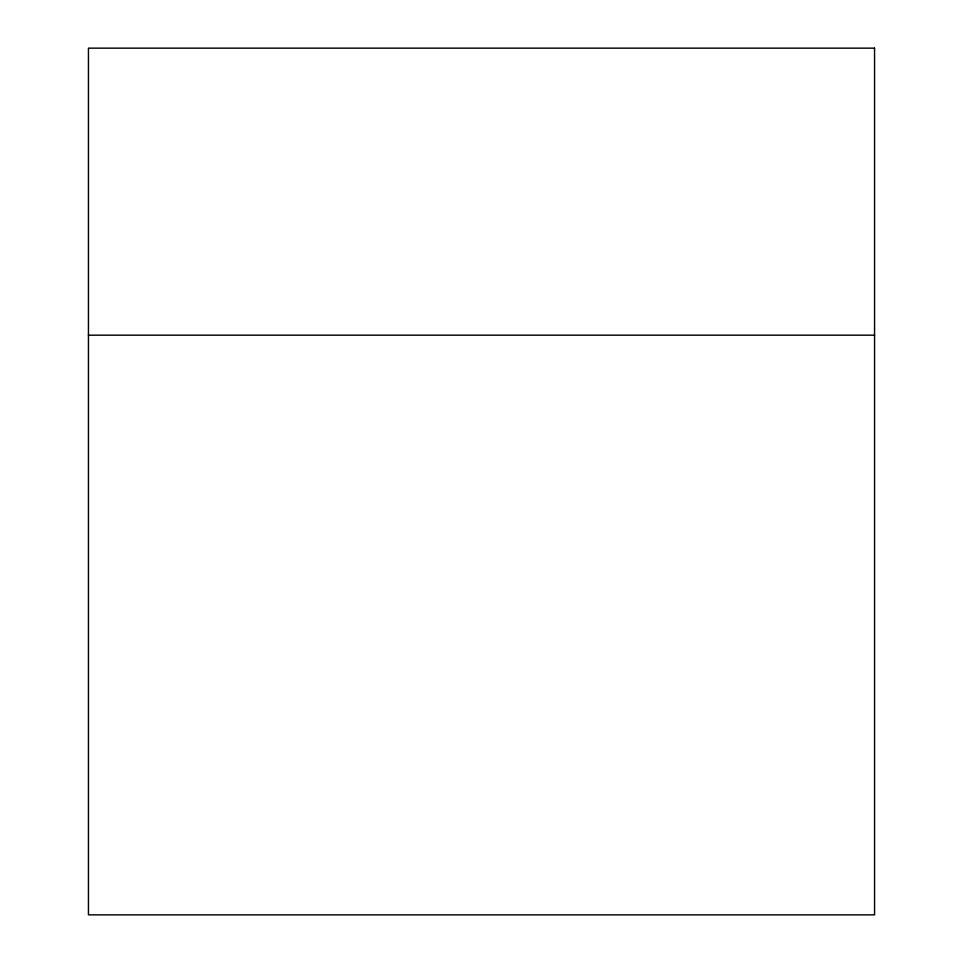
<?xml version="1.0" encoding="UTF-8"?>
<svg xmlns="http://www.w3.org/2000/svg" width="963" height="963" viewBox="0 0 963 963"><rect width="100%" height="100%" fill="white"/><g stroke="black" fill="none" stroke-linecap="round" stroke-linejoin="round"><path stroke-width="1.44" d="M88.44 335.184L874.56 335.184M874.56 48.15L88.44 48.15L88.44 914.85L874.56 914.85L874.56 48.15"/></g></svg>
